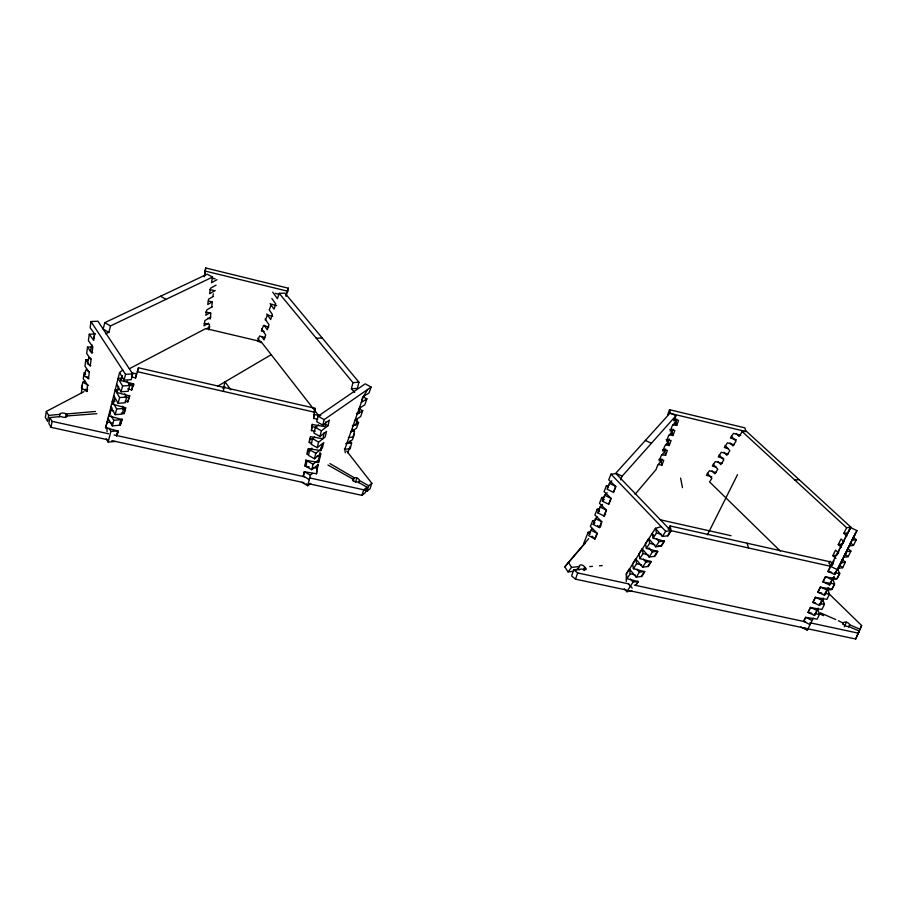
<?xml version="1.0" encoding="UTF-8"?>
<svg xmlns="http://www.w3.org/2000/svg" width="907" height="907" viewBox="0 0 907 907"><rect width="100%" height="100%" fill="white"/><g stroke="black" fill="none" stroke-linecap="round" stroke-linejoin="round"><path stroke-width="1.36" d="M626.261 581.489L626.34 574.018L655.478 528.237L656.475 532.965L653.153 538.168L664.536 541.207L661.214 546.365L658.641 545.674M65.485 417.549L66.12 413.989L67.254 415.916L96.868 413.694M303.267 476.526L304.117 471.731L316.543 473.749L316.713 471.198M310.296 450.858L307.518 450.405L307.178 454.486L308.233 448.568L320.795 450.643L320.987 447.922M316.543 473.749L317.858 464.135M309.253 466.89L305.092 466.209L306.135 460.371L318.629 462.411L318.924 458.318M318.629 462.411L320.001 452.457M317.745 419.193L313.584 418.49L313.901 414.499L320.806 415.655M313.584 418.49L315.001 408.275L138.465 367.8L135.528 377.924L131.674 376.87M315.228 431.256L311.43 430.621L312.178 424.181M311.815 443.035L309.287 442.616L309.514 439.918M305.092 466.209L305.852 459.77M204.302 276.748L205.685 267.984L288.369 288.211L286.034 296.464M205.685 267.984L204.54 275.739M207.556 318.232L210.22 318.742L210.912 313.13L205.56 312.11M211.614 307.484L212.317 301.816L208.281 301.045M213.02 296.124L213.304 293.834M286.159 295.444L286.419 293.392M81.358 392.946L82.435 384.953M88.58 359.682L85.825 359.841L84.963 366.167L89.317 372.414L88.455 378.729L87.015 376.643M91.698 346.882L87.537 347.098L86.675 353.481L91.063 359.694L90.19 366.077L85.825 359.841M94.838 333.969L89.271 334.23L88.398 340.681L92.82 346.848L91.936 353.288L87.537 347.098M122.74 370.067L119.577 372.539L124.044 380.158L131.209 379.67L132.705 373.888L97.967 321.237L90.983 321.532L90.144 327.756L94.589 333.878L93.704 340.386L89.271 334.23M264.118 331.52L261.511 330.772L261.817 328.663M46.348 411.415L45.35 417.39L47.629 421.381L48.638 415.395L46.348 411.415L83.954 391.677M67.231 415.395A3.798 2.086 9.5 0 1 65.259 417.22A3.798 2.086 9.5 0 1 61.086 416.506L49.874 417.549L48.865 423.524L51.041 427.333L107.695 439.725M51.041 427.333L52.062 421.347L49.874 417.549M59.363 416.767L59.771 414.374A3.798 2.086 9.5 0 1 62.64 413.014A3.798 2.086 9.5 0 1 66.54 414.295M314.344 412.005L315.001 408.275M309.287 442.616L310.353 436.641L322.983 438.739L324.094 432.73M311.43 430.621L312.496 424.567L324.944 426.664L325.828 421.8M223.371 391.37L224.086 387.436M320.795 450.643L321.894 444.702M212.533 277.077L110.495 325.93L108.885 332.381L103.16 329.116L104.759 322.665L207.193 274.163L212.533 277.077L211.467 282.746L217.034 279.685M131.832 377.255L132.558 373.661M210.22 318.742L210.662 316.656M209.506 326.724L208.837 329.876L209.528 324.321L204.2 323.323M204.585 274.345L205.333 271.08M329.921 463.579L354.206 477.706L352.619 478.93L327.96 465.019M361.723 400.837L362.619 397.164M349.977 441.063L351.621 442.967L350.193 448.852L344.354 449.192M352.846 429.215L354.512 431.108L353.061 437.049L348.322 437.537M357.426 419.136L355.963 425.134L352.392 425.474M360.362 407.05L358.889 413.104L356.508 413.32M85.145 381.189L82.854 382.187L81.437 387.981L86.981 391.597L87.582 389.148M91.97 344.966L90.428 351.236L92.718 352.562M93.682 338.594L94.918 333.527M311.997 448.126L309.809 449.827L308.459 455.359L314.446 458.783L320.965 453.625L319.581 459.089L313.074 464.271L311.725 469.724L305.784 466.311L307.122 460.847L313.074 464.271M314.74 436.981L312.541 438.671L311.169 444.271L317.189 447.695L323.731 442.582L322.348 448.126L315.817 453.262L314.446 458.783M318.606 424.873L315.307 427.378L313.913 433.047L319.978 436.482L326.543 431.415L325.137 437.015L318.584 442.106L317.189 447.695M345.261 452.74L344.773 449.316L363.412 396.461L369.013 392.958L371.099 387.062L365.238 383.831L318.04 416.188L316.702 421.676L322.801 425.122L329.388 420.1L327.96 425.768L321.384 430.814L319.978 436.482M223.666 387.425L225.038 381.858L230.82 389.806M301.872 482.32L307.745 485.721L310.375 475.155L312.541 473.409M322.801 425.122L324.162 419.635L371.099 387.062M316.86 469.928L318.221 464.531L311.725 469.724M106.607 423.773L119.577 372.539M354.716 392.47L351.394 388.82L352.959 382.652L279.175 293.312L277.429 298.698L272.758 292.145M115.121 441.448L108.148 442.094L110.892 431.437L109.055 428.149M113.749 420.281L120.778 419.692L119.327 425.27L112.321 425.871L113.749 420.281L111.278 415.905M122.456 406.257L123.715 408.433L122.241 414.08L115.189 414.658L116.652 408.989L112.287 401.348L115.098 401.132M124.781 393.774L126.685 397.028L125.189 402.753L118.114 403.298L119.577 397.561L115.178 389.931L118.715 389.681M127.127 381.155L129.69 385.498L128.182 391.28L121.062 391.801L122.547 385.997L118.103 378.378L121.663 378.14M124.044 380.158L125.54 374.353L90.983 321.532M279.175 293.312L284.957 293.131L358.945 382.198L357.369 388.343L351.394 388.82M116.504 436.131L117.887 430.814L110.892 431.437M125.189 401.189L127.785 401.88L129.678 395.543M127.717 388.91L131.64 389.965L133.522 383.627M135.528 377.924L136.628 374.013L131.515 372.607M138.465 367.8L137.365 371.7L314.695 412.254M121.391 412.98L123.976 413.671L125.121 409.669L122.547 408.978M131.64 389.965L133.578 383.956L120.756 380.487L121.538 377.868M117.955 431.789L116.742 435.553L118.341 431.12L105.507 427.73L108.148 419.238M122.105 418.977L120.212 425.338L122.094 419.522L109.191 416.086L110.393 412.073M109.191 416.086L111.856 407.56M123.976 413.671L125.88 407.799L112.921 404.318L114.112 400.338M127.785 401.88L129.712 395.94L116.686 392.425L117.479 389.795M105.507 427.73L106.811 423.388M112.921 404.318L114.804 398.388M116.686 392.425L118.59 386.427M120.756 380.487L122.298 375.634M353.152 481.039L354.218 477.672M355.453 482.467L356.882 478.023M358.707 482.762L359.421 480.54A3.537 1.995 17.6 0 0 357.301 478.204A3.537 1.995 17.6 0 0 353.583 477.864M265.105 319.094L268.994 324.695L267.327 329.819L264.232 325.33M309.434 483.885L361.938 495.369L363.752 489.803L367.029 487.161L357.709 481.968A3.537 1.995 17.6 0 1 353.911 481.027A3.537 1.995 17.6 0 1 352.687 478.601M367.029 487.161L365.215 492.716L361.938 495.369M364.637 489.995L366.972 491.299L368.775 485.755L371.836 483.284L346.701 451.04M371.836 483.284L370.022 488.816L366.972 491.299M583.28 569.505L584.652 567.306A3.56 1.395 19.8 0 1 585.877 569.528A3.56 1.395 19.8 0 1 581.772 569.063L573.757 569.789L571.591 575.979L575.503 579.154L626.578 590.06M575.503 579.154L577.68 572.941L573.757 569.789M347.778 452.876L349.943 446.754M354.456 434.022L352.415 439.782L346.803 443.546M356.258 421.131L358.571 422.424L356.508 428.24L350.907 431.936M359.24 408.774L362.721 410.712L360.635 416.585L355.034 420.213M363.401 396.96L366.904 398.899L364.807 404.817L359.206 408.388M667.654 414.748L669.502 409.703L744.84 427.832L746.03 431.585L670.42 413.433L669.502 409.703M661.985 458.908L661.078 461.334L661.951 465.144L658.278 464.463M665.704 448.942L664.695 451.584L665.579 455.371L661.895 454.69M667.427 444.203L669.366 439.056M671.101 434.272L673.062 429.079M674.819 424.227L676.713 419.079M261.511 330.772L263.472 325.5L268.71 327.008M265.434 320.205L267.418 314.876L272.678 316.407M269.402 309.536L271.397 304.162L276.68 305.704M661.951 465.144L663.765 460.268L658.856 459.361M665.579 455.371L667.405 450.45L662.484 449.543M665.534 444.815L669.241 445.507L671.089 440.53L666.135 439.612M669.23 434.838L672.949 435.53L674.819 430.508L669.842 429.567M672.949 424.748L676.69 425.451L678.572 420.372L673.572 419.431M675.953 415.689L622.123 476.209L615.819 473.171L670.148 412.991L675.953 415.689L673.992 420.95L675.454 419.193M286.907 292.099L288.369 288.211M590.672 531.933L588.144 532.228L583.745 543.406L584.505 544.257M595.185 520.482L592.645 520.754L590.389 526.502L597.305 533.373L595.026 539.109L592.078 536.162M599.731 508.929L597.191 509.19L594.913 514.983L601.885 521.82L599.595 527.602L597.611 525.652M604.323 497.274L601.783 497.512L599.482 503.362L606.511 510.165L604.187 516.004M608.96 485.517L606.398 485.744L604.085 491.639L611.171 498.408L608.835 504.303M661.271 526.661L655.398 528.327L662.382 536.445L667.529 535.81L670.851 530.663L616.08 473.703L610.967 474.134L608.733 479.814L615.864 486.56L613.517 492.501M590.899 530.198L588.756 535.64L594.811 539.019L597.089 533.282L590.899 530.198L592.566 528.418M601.024 525.743L599.368 527.523L593.167 524.439L595.446 518.645L597.112 516.899M605.615 514.167L603.971 515.913L597.736 512.829L600.037 506.99L602.52 504.405M604.663 495.245L610.944 498.317L608.608 504.213L602.339 501.129L604.663 495.245L607.134 492.694M609.413 483.306L607.078 489.247L613.37 492.32L615.728 486.379L609.413 483.306L611.828 480.846M599.368 527.523L601.67 521.729L595.446 518.645M603.971 515.913L606.284 510.074L600.037 506.99M620.683 479.837L622.123 476.209M629.333 590.65L855.698 639.016L859.167 631L848.85 626.578A3.571 1.236 23.4 0 1 844.564 625.331A3.571 1.236 23.4 0 1 843.17 623.143L838.385 620.717M855.698 639.016L859.167 631M844.383 626.828L846.356 622.179M848.623 627.066L849.621 624.742A3.56 2.279 23.1 0 0 845.914 622.089A3.56 2.279 23.1 0 0 842.932 623.744L842.988 624.152M828.34 593.099L861.65 625.558L857.943 633.857L859.621 630.195M861.65 625.558L859.961 629.209L849.621 624.742M855.46 533.486L851.979 540.47L856.934 530.595L850.528 527.579L827.966 571.342L834.655 574.573L837.615 568.723M803.749 621.454L805.756 617.35L817.139 619.141L819.474 614.424L817.887 609.606M668.142 529.155L670.103 525.958L828.964 561.558L830.631 566.319L828.023 571.671L831.832 572.294M829.043 563.44L830.12 561.24L833.227 563.927M835.948 558.406L832.819 555.719L835.54 550.175L838.669 552.851M841.401 547.284L838.261 544.608L840.993 539.019L844.088 541.638M834.032 560.9L831.866 565.333L833.023 563.111M839.497 549.778L837.308 554.234L838.453 552.046M844.156 540.651L840.041 548.656M850.528 527.579L842.796 543.055L843.929 540.889M848.941 530.81L850.449 527.727M800.836 626.998L807.275 630.206L813.273 618.086M814.509 615.502L816.98 610.49L810.45 607.271L808.012 612.293L814.509 615.502L818.182 608.098M821.957 600.377L815.382 597.157L812.91 602.237L819.463 605.445L822.468 599.504M826.991 590.14L820.37 586.92L817.876 592.056L824.463 595.275L828.182 587.781M832.082 579.788L825.427 576.569L822.887 581.761L829.531 584.981L833.272 577.442M834.655 574.573L856.934 530.595M820.347 604.606L822.819 599.572L824.429 604.391L821.946 609.425L810.507 607.611L808.058 612.622L811.867 613.223M827.422 590.344L828.567 588.019M833.998 577.033L832.762 579.369L833.918 577.113M837.762 569.392L852.024 540.357L856.287 539.756L853.498 545.368L849.247 545.991L851.424 541.74M828.749 587.963L827.728 590.026L831.844 589.573L834.531 584.142M834.066 577.203L832.977 579.403L837.229 578.7L839.95 573.224M837.739 568.768L839.44 573.541L836.855 578.745L825.483 576.897L822.944 582.09L834.542 583.972L831.991 589.119L820.427 587.26L817.921 592.384L821.765 593.008M827.808 589.437L829.452 594.244L826.935 599.334L815.438 597.486L812.967 602.565L815.518 602.974M845.403 562.204L841.152 562.873L838.408 568.406L842.671 567.725L845.403 562.204L842.286 559.528M850.902 551.093L846.65 551.728L843.895 557.306L848.147 556.66L850.902 551.093L847.762 548.429M707.415 534.835L737.504 474.69M829.531 584.981L832.513 579.097M819.463 605.445L823.159 597.996M824.463 595.275L827.467 589.357M807.275 630.206L807.604 629.56L804.384 627.961M820.416 604.3L822.978 599.244M843.68 557.283L845.925 552.873M846.435 551.705L848.669 547.318M838.204 568.372L840.472 563.916M840.936 562.839L843.193 558.406M827.377 590.276L828.544 587.997M843.748 533.407L846.65 527.761L850.913 527.194L848 532.828L843.748 533.407L846.843 536.014M668.924 533.656L670.624 530.425M363.412 396.461L367.618 389.477M667.881 536.026L671.157 530.686L670.103 525.958M627.043 578.666L630.218 573.7L629.345 568.904L626.352 573.609L627.043 578.666L638.449 581.636L635.841 585.423M633.403 568.7L636.612 563.666L635.705 558.882L632.519 563.905L633.403 568.7L644.866 571.693L641.646 576.682M639.843 558.61L643.086 553.531L642.145 548.758L638.925 553.837L639.843 558.61L651.351 561.648L648.097 566.682M646.34 548.418L649.627 543.27L648.664 538.52L645.399 543.656L646.34 548.418L657.904 551.49L654.616 556.581M624.231 588.734L626.884 591.704L633.007 582.158L638.12 581.41L635.818 584.97M636.204 577.192L639.412 572.204L644.526 571.467L641.317 576.455L636.204 577.192L629.503 569.063M642.632 567.181L645.875 562.125L651.011 561.422L647.757 566.467L642.632 567.181L635.864 559.041M649.14 557.045L652.428 551.944L657.564 551.263L654.276 556.365L649.14 557.045L642.303 548.916M655.727 546.808L659.049 541.638L664.185 540.991L660.863 546.139L655.727 546.808L648.811 538.679M662.382 536.445L665.693 531.287L670.851 530.663M719.138 454.883L723.809 459.974L720.804 464.611L718.015 461.561M850.913 527.194L746.495 431.324L742.232 431.585L739.08 436.448L736.269 433.467M573.247 571.308L568.009 571.909L564.8 566.796L588.666 538.679M568.009 571.909L571.603 567.385L579.471 566.501A3.571 2.052 38.8 0 1 581.818 564.982A3.571 2.052 38.8 0 1 585.378 568.043L584.097 570.446M576.591 570.095L579.471 566.501M661.282 460.903L657.518 465.563L656.078 469.531L635.047 494.326M660.738 459.078L659.23 460.937L661.044 456.028L664.797 451.403M664.366 449.248L662.858 451.096L664.695 446.142L668.448 441.539M668.028 439.317L666.532 441.153L668.38 436.142L672.132 431.585M671.736 429.294L670.239 431.108L672.11 426.041L675.783 421.619M564.8 566.796L584.958 543.338M593.167 524.439L594.833 522.67M597.736 512.829L599.391 511.095M602.339 501.129L603.994 499.417M307.745 485.721L310.738 483.465M352.959 426.086L358.571 422.424M357.12 414.318L362.721 410.712M361.303 402.436L366.904 398.899M222.532 388.105L224.947 386.665M206.479 328.822L209.834 326.837M217.771 386.133L271.216 354.682M208.474 323.187L203.996 325.817L204.914 320.534L210.526 317.269M210.333 312.632L205.832 315.228L206.762 309.888L212.385 306.657M212.204 301.952L207.692 304.514L208.621 299.117L213.145 296.566M215.231 290.523L209.562 293.698L210.515 288.233L216.07 285.149M129.35 368.741L205.798 328.549L261.023 341.61L318.572 415.451M105.495 333.742L108.885 332.381M829.554 566.399L831.685 566.07M626.884 591.704L631.975 590.922M832.819 555.719L837.082 555.084M838.261 544.608L842.512 543.996M345.703 443.591L351.621 442.967M350.952 431.46L354.512 431.108M794.815 480.018L799.09 479.61M48.638 415.395L59.771 414.374M66.12 413.989L95.473 411.461M589.697 566.592L592.475 566.365M599.414 565.798L602.191 565.571M116.652 408.989L123.715 408.433M119.577 397.561L126.685 397.028M352.959 382.652L358.945 382.198M122.547 385.997L129.69 385.498M125.54 374.353L132.705 373.888M316.294 338.254L322.178 337.937M814.395 613.62L819.474 614.424M819.338 603.574L824.429 604.391M824.327 593.416L829.452 594.244M313.403 467.57L317.563 468.25M834.361 572.714L839.44 573.541M316.928 456.085L319.718 456.538M309.627 438.569L313.799 439.26M311.747 426.596L316.792 427.446M209.687 289.616L213.735 290.399M212.453 278.336L215.163 278.857M577.68 572.941L628.823 583.915M634.356 585.106L805.745 621.885M809.894 622.769L858.271 633.154M111.844 440.632L303.902 482.671M52.062 421.347L108.613 433.761M114.123 434.975L304.446 476.776M309.967 477.989L363.752 489.803M671.157 530.686L830.631 566.319M660.285 519.79L731.065 535.697M128.556 383.661L134.066 384.908M204.993 271L287.995 291.272M630.218 573.7L635.297 575.015M636.612 563.666L641.714 565.004M643.086 553.531L648.21 554.88M107.343 421.925L112.491 423.286M656.475 532.965L661.543 534.325M649.627 543.27L654.775 544.642M111.051 410.225L113.636 410.916M125.03 396.858L128.919 397.912M128.851 384.965L132.751 386.019M716.111 472.66L709.387 470.744L706.44 475.325L711.802 476.833M722.074 463.466L715.328 461.538L712.346 466.153L716.394 467.298M261.522 342.347L257.611 341.236L259.561 336.009L264.776 337.506M728.106 454.18L721.326 452.23L718.321 456.901L723.729 458.443M734.182 444.804L727.391 442.843L724.353 447.548L728.423 448.727M740.679 435.439L733.502 433.353L730.441 438.104L736.405 439.838M275.422 293.346L279.401 294.514M820.313 612.792L835.801 619.583M819.735 613.937L823.613 615.638M645.365 440.439L651.396 443.296M830.415 566.319L837.127 569.551M812.06 620.479L805.586 617.282L803.625 621.272L810.019 624.64M160.539 296.26L166.06 299.333M359.421 480.54L368.775 485.755M318.04 416.188L324.162 419.635M325.534 424.408L327.96 425.768M315.307 427.378L321.384 430.814M312.541 438.671L318.584 442.106M104.759 322.665L110.495 325.93M309.809 449.827L315.817 453.262M310.375 475.155L304.457 471.731L303.392 476.084L309.253 479.667M91.176 358.809L88.897 357.483L87.378 363.707L90.791 365.68M306.124 483.816L308.482 485.177M89.26 371.881L85.859 369.897L84.351 376.065L88.875 378.695M82.854 382.187L88.489 385.486M853.181 537.159L856.287 539.756M850.403 542.76L853.498 545.368M845.018 553.996L848.147 556.66M839.553 565.05L842.671 567.725M742.232 431.585L846.65 527.761M606.398 485.744L608.438 487.671M601.783 497.512L603.79 499.451M597.191 509.19L599.187 511.14M780.269 551.014L709.569 481.912L711.859 478.386L707.279 473.284M592.645 520.754L594.629 522.715M588.144 532.228L590.106 534.189M610.967 474.134L665.693 531.287M731.337 436.233L735.996 441.199L732.924 445.927L730.09 442.888M725.158 445.552L729.874 450.632L726.836 455.314L724.013 452.264M713.174 464.135L717.811 469.225L714.829 473.817L712.063 470.756M628.347 583.813L632.224 588.121M652.099 533.52L653.834 535.549M656.441 538.599L659.049 541.638M648.993 547.885L652.428 551.944M643.324 559.075L645.875 562.125M636.884 569.154L639.412 572.204M630.512 579.108L633.007 582.158M271.851 298.494L275.728 303.958L274.027 309.185L270.093 303.596M269.198 309.911L272.338 314.378L270.66 319.559L266.76 313.958M85.564 374.546L84.113 372.46L83.274 378.718L87.594 385.01L86.743 391.268L85.303 389.16M261.817 329.298L265.683 334.91L264.039 339.966L261.726 336.599M257.815 338.266L260.876 342.755M568.383 562.272L571.603 567.385M106.176 438.852L108.148 442.094M116.629 384.171L121.062 391.801M113.726 395.656L118.114 403.298M110.847 407.005L115.189 414.658M108.012 418.218L112.321 425.871M832.864 579.176L834.542 583.972M747.119 543.214L748.479 547.964M675.749 421.71L676.69 425.451M672.019 431.777L672.949 435.53M668.334 441.732L669.241 445.507M652.178 533.429L653.153 538.168M680.59 478.08L682.483 487.649M106.845 427.662L107.083 431.551M577.135 569.381A3.56 2.052 38.8 0 1 579.414 569.97"/></g></svg>
